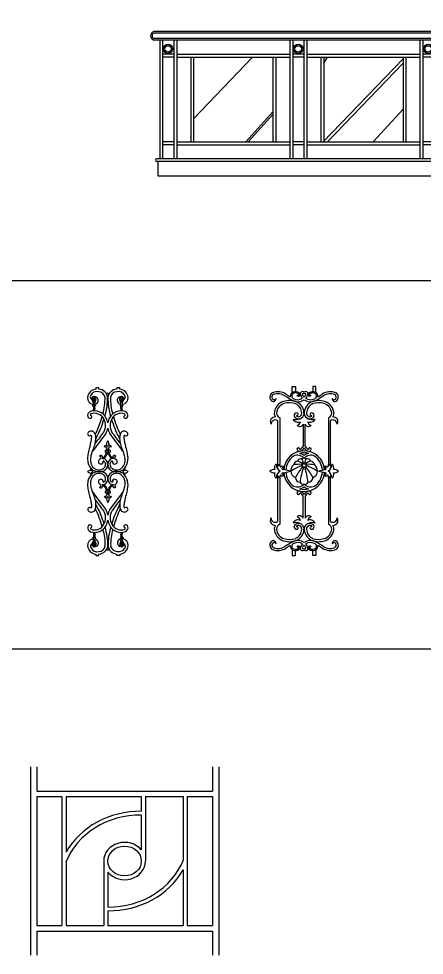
# Model space of a CAD drawing. Extents: x 12262 to 40734, y 30451 to 49613.
# Drawn here: x 19635 to 21790, y 35573 to 40543 of the extents above; entities that cross this region are included whole.
import ezdxf

# ---------------------------------------------------------------- set-up
doc = ezdxf.new("R2010")
doc.units = 0
doc.header["$LTSCALE"] = 0.85
doc.header["$MEASUREMENT"] = 0
doc.layers.get('0').update_dxf_attribs({"linetype": 'CONTINUOUS'})
doc.layers.add('www.cad-blocks.net', color=7, linetype='CONTINUOUS')

# ---------------------------------------------------------------- blocks, each defined once
blk = doc.blocks.new('A$C20A86293')
for p, q in [((3661.6, 0), (3661.6, 895)), ((3661.6, 826.7), (15.3, 826.7)), ((3661.6, 819.2), (17.3, 819.2)), ((3661.6, 781.7), (14.4, 781.7)), ((3661.6, 789.2), (15.7, 789.2)), ((46.7, 781.7), (46.7, 151.7)), ((61.7, 781.7), (61.7, 151.7)), ((121.7, 781.7), (121.7, 151.7)), ((136.7, 781.7), (136.7, 151.7)), ((738, 781.7), (738, 151.7)), ((753, 781.7), (753, 151.7)), ((813, 781.7), (813, 151.7)), ((828, 781.7), (828, 151.7)), ((1429.2, 781.7), (1429.2, 151.7)), ((1444.2, 781.7), (1444.2, 151.7)), ((1504.2, 781.7), (1504.2, 151.7)), ((1519.2, 781.7), (1519.2, 151.7)), ((2120.5, 781.7), (2120.5, 151.7)), ((2135.5, 781.7), (2135.5, 151.7)), ((2195.5, 781.7), (2195.5, 151.7)), ((2210.5, 781.7), (2210.5, 151.7)), ((2811.7, 781.7), (2811.7, 151.7)), ((2826.7, 781.7), (2826.7, 151.7)), ((2886.7, 781.7), (2886.7, 151.7)), ((2901.7, 781.7), (2901.7, 151.7)), ((3503, 781.7), (3503, 151.7)), ((3518, 781.7), (3518, 151.7)), ((3578, 781.7), (3578, 151.7)), ((3593, 781.7), (3593, 151.7)), ((121.7, 706.7), (61.7, 706.7)), ((136.7, 706.7), (738, 706.7)), ((813, 706.7), (753, 706.7)), ((828, 706.7), (1429.2, 706.7)), ((1504.2, 706.7), (1444.2, 706.7)), ((1519.2, 706.7), (2120.5, 706.7)), ((2195.5, 706.7), (2135.5, 706.7)), ((2210.5, 706.7), (2811.7, 706.7)), ((2886.7, 706.7), (2826.7, 706.7)), ((2901.7, 706.7), (3503, 706.7)), ((3578, 706.7), (3518, 706.7)), ((3593, 706.7), (3661.6, 706.7)), ((121.7, 691.7), (61.7, 691.7)), ((136.7, 691.7), (738, 691.7)), ((211.7, 691.7), (211.7, 241.7)), ((226.7, 691.7), (226.7, 241.7)), ((226.7, 363.9), (539.5, 691.7)), ((648, 691.7), (648, 241.7)), ((663, 691.7), (663, 241.7)), ((813, 691.7), (753, 691.7)), ((828, 691.7), (1429.2, 691.7)), ((903, 691.7), (903, 241.7)), ((915, 241.7), (1339.2, 682.5)), ((918, 691.7), (918, 241.7)), ((918, 657.4), (937.3, 691.7)), ((938.1, 241.7), (1339.2, 659.4)), ((1339.2, 691.7), (1339.2, 241.7)), ((1354.2, 691.7), (1354.2, 241.7)), ((1504.2, 691.7), (1444.2, 691.7)), ((1519.2, 691.7), (2120.5, 691.7)), ((1594.2, 691.7), (1594.2, 241.7)), ((1609.2, 691.7), (1609.2, 241.7)), ((1609.2, 553.2), (1732.7, 691.7)), ((2030.5, 691.7), (2030.5, 241.7)), ((2045.5, 691.7), (2045.5, 241.7)), ((2195.5, 691.7), (2135.5, 691.7)), ((2210.5, 691.7), (2811.7, 691.7)), ((2285.5, 691.7), (2285.5, 241.7)), ((2300.5, 691.7), (2300.5, 241.7)), ((2300.5, 581.5), (2395.7, 691.7)), ((2721.7, 691.7), (2721.7, 241.7)), ((2736.7, 691.7), (2736.7, 241.7)), ((2886.7, 691.7), (2826.7, 691.7)), ((2901.7, 691.7), (3503, 691.7)), ((2976.7, 691.7), (2976.7, 241.7)), ((2991.7, 691.7), (2991.7, 241.7)), ((2991.7, 581.5), (3086.9, 691.7)), ((3413, 691.7), (3413, 241.7)), ((3428, 691.7), (3428, 241.7)), ((3578, 691.7), (3518, 691.7)), ((3593, 691.7), (3661.6, 691.7)), ((2373.4, 241.7), (2721.7, 605)), ((3064.7, 241.7), (3413, 605)), ((2420.2, 317.7), (2648, 545.5)), ((2435.7, 302.3), (2663.4, 530)), ((3111.5, 317.7), (3339.2, 545.5)), ((3126.9, 302.3), (3354.7, 530)), ((503.3, 241.7), (648, 401.1)), ((1180.2, 241.7), (1339.2, 415.7)), ((517.3, 241.7), (648, 387.4)), ((1975.7, 241.7), (2030.5, 311.5)), ((121.7, 241.7), (61.7, 241.7)), ((121.7, 226.7), (61.7, 226.7)), ((136.7, 241.7), (738, 241.7)), ((136.7, 226.7), (738, 226.7)), ((813, 241.7), (753, 241.7)), ((813, 226.7), (753, 226.7)), ((828, 241.7), (1429.2, 241.7)), ((828, 226.7), (1429.2, 226.7)), ((1504.2, 241.7), (1444.2, 241.7)), ((1504.2, 226.7), (1444.2, 226.7)), ((1519.2, 241.7), (2120.5, 241.7)), ((1519.2, 226.7), (2120.5, 226.7)), ((2195.5, 241.7), (2135.5, 241.7)), ((2195.5, 226.7), (2135.5, 226.7)), ((2210.5, 241.7), (2811.7, 241.7)), ((2210.5, 226.7), (2811.7, 226.7)), ((2886.7, 241.7), (2826.7, 241.7)), ((2886.7, 226.7), (2826.7, 226.7)), ((2901.7, 241.7), (3503, 241.7)), ((2901.7, 226.7), (3503, 226.7)), ((3578, 241.7), (3518, 241.7)), ((3578, 226.7), (3518, 226.7)), ((3593, 241.7), (3661.6, 241.7)), ((3593, 226.7), (3661.6, 226.7)), ((3661.6, 151.7), (30.9, 151.7)), ((3661.6, 136.7), (30.8, 136.7)), ((36.3, 136.7), (36.3, 61.7)), ((36.3, 61.7), (3661.6, 61.7))]:
    blk.add_line(p, q)
for centre, radius in [((90.8, 734.9), 24.6), ((90.8, 734.9), 17.1), ((782, 734.9), 24.6), ((782, 734.9), 17.1), ((1473.3, 734.9), 24.6), ((1473.3, 734.9), 17.1), ((2164.5, 734.9), 24.6), ((2164.5, 734.9), 17.1), ((2855.8, 734.9), 24.6), ((2855.8, 734.9), 17.1), ((3547, 734.9), 24.6), ((3547, 734.9), 17.1)]:
    blk.add_circle(centre, radius)
for centre, radius, start, end in [((21.6, 804), 23.5, 105.4537, 252.3194), ((21.4, 803.9), 15.8, 105.1362, 248.8105), ((31.3, 144.2), 7.52, 93.3489, 265.9533)]:
    blk.add_arc(centre, radius, start, end)
blk = doc.blocks.new('A$C335907F0')
for p, q in [((33.5, 494.8), (24.5, 494.9)), ((24.5, 494.9), (24.5, 490.7)), ((33.5, 490.5), (33.5, 494.8)), ((95.5, 494.9), (86.5, 494.8)), ((86.5, 494.8), (86.5, 490.5)), ((95.5, 490.7), (95.5, 494.9)), ((25.1, 4.2), (25.1, 0)), ((25.1, 0), (34.1, 0.1)), ((34.1, 0.1), (34.1, 4.5)), ((87, 0.3), (87, 4.6)), ((96, 0.2), (87, 0.3)), ((96, 4.4), (96, 0.2))]:
    blk.add_line(p, q)
for centre, radius, start, end in [((27.8, 463), 28, 96.7033, 174.067), ((17.4, 467.7), 8.87, 157.2701, 241.0538), ((28.2, 462.9), 20.7, 75.7625, 156.4523), ((19.2, 468.1), 1.52, 54.3175, 195.4479), ((10.9, 455.6), 16.5, 27.5011, 56.2719), ((32.4, 463.2), 19.8, 8.8653, 87.587), ((28.3, 461.9), 29.1, 78.1252, 79.5845), ((32.4, 463.2), 27.3, 7.7998, 86.0822), ((60, 475.6), 3.32, 90, 270), ((60, 475.6), 3.32, 270, 90), ((87.6, 463.2), 27.3, 93.9178, 172.2002), ((87.6, 463.2), 19.8, 92.413, 171.1347), ((91.7, 461.9), 29.1, 100.4155, 101.8748), ((91.9, 462.9), 20.7, 23.5477, 104.2375), ((109.1, 455.6), 16.5, 123.7281, 152.4989), ((92.2, 463), 28, 5.933, 83.2967), ((100.8, 468.1), 1.52, 344.5521, 125.6825), ((102.6, 467.7), 8.87, 298.9462, 22.7299), ((19.4, 465), 19.4, 177.3009, 258.3283), ((14.4, 463.8), 1.88, 61.749, 171.2815), ((31.1, 472.5), 20.4, 204.1908, 246.1627), ((35.2, 465.1), 22.7, 182.5653, 217.458), ((19.2, 443.6), 4.39, 148.6192, 255.8312), ((16.8, 466.2), 1.73, 57.0155, 204.9608), ((35.5, 477.1), 23.3, 209.8524, 240.9662), ((0.7, 435), 18, 331.249, 21.8094), ((36.6, 447), 19.9, 167.3083, 195.3174), ((66.1, 506), 61.7, 218.4191, 228.3449), ((0.8, 435.1), 21.7, 337.5908, 18.4226), ((53.2, 445.9), 32.1, 169.6862, 187.0923), ((0.5, 465.4), 25.2, 326.9057, 354.9723), ((19.2, 443.6), 4.39, 307.0543, 32.9965), ((22.2, 458), 9.8, 344.952, 91.2566), ((20.3, 457.3), 11.5, 282.8863, 351.1726), ((-103.4, 461.8), 155.4, 343.5702, 1.6226), ((-103.4, 461.8), 162.9, 342.0027, 1.7781), ((223.4, 461.8), 162.9, 178.2219, 197.9973), ((223.4, 461.8), 155.4, 178.3774, 196.4298), ((97.8, 458), 9.8, 88.7434, 195.048), ((99.7, 457.3), 11.5, 188.8274, 257.1137), ((119.5, 465.4), 25.2, 185.0277, 213.0943), ((53.9, 506), 61.7, 311.6551, 321.5809), ((84.6, 477.1), 23.3, 299.0338, 330.1476), ((100.8, 443.6), 4.39, 147.0035, 232.9457), ((88.9, 472.5), 20.4, 293.8373, 335.8092), ((119.3, 435.1), 21.7, 161.5774, 202.4092), ((66.8, 445.9), 32.1, 352.9077, 10.3138), ((119.3, 435), 18, 158.1906, 208.751), ((100.8, 443.6), 4.39, 284.1688, 31.3808), ((103.2, 466.2), 1.73, 335.0392, 122.9845), ((83.5, 447), 19.9, 344.6826, 12.6917), ((84.8, 465.1), 22.7, 322.542, 357.4347), ((100.6, 465), 19.4, 281.6717, 2.6991), ((105.7, 463.8), 1.88, 8.7185, 118.251), ((13.4, 412.5), 12.9, 112.431, 190.3621), ((21.5, 389.7), 37.1, 26.5718, 110.5386), ((11.5, 414.8), 2.95, 115.6544, 225.7716), ((21, 389.1), 30.3, 26.7562, 110.781), ((98.5, 389.7), 37.1, 69.4614, 153.4282), ((99, 389.1), 30.3, 69.219, 153.2438), ((108.5, 414.8), 2.95, 314.2284, 64.3456), ((106.6, 412.5), 12.9, 349.6379, 67.569), ((7.2, 411.1), 6.55, 188.1596, 329.4037), ((8.9, 408.7), 4.02, 346.7359, 81.7348), ((-209.6, 476.3), 261.4, 333.01, 345.2512), ((-209.6, 476.3), 268.9, 331.9454, 343.8633), ((13.6, 383.4), 39.6, 330.3057, 29.3537), ((13.6, 383.4), 47.1, 9.2646, 29.1492), ((106.5, 383.4), 47.1, 150.8508, 170.7354), ((106.5, 383.4), 39.6, 150.6463, 209.6943), ((329.7, 476.3), 268.9, 196.1367, 208.0546), ((329.7, 476.3), 261.4, 194.7488, 206.99), ((111.1, 408.7), 4.02, 98.2652, 193.2641), ((112.9, 411.1), 6.55, 210.5963, 351.8404), ((6, 358.7), 5.49, 129.3444, 308.0244), ((11.6, 354.4), 12.4, 39.3645, 136.5262), ((1357.1, -657.1), 1652.7, 142.035, 144.2939), ((-1.2, 348.8), 26.1, 2.8614, 30.9069), ((1357.1, -657.1), 1660.2, 142.0529, 143.4732), ((13.6, 383.4), 47.1, 329.6178, 350.7354), ((106.5, 383.4), 47.1, 189.2646, 210.3822), ((-1237.1, -657.1), 1652.7, 35.7061, 37.965), ((-1237.1, -657.1), 1660.2, 36.5268, 37.9471), ((121.2, 348.8), 26.1, 149.0931, 177.1386), ((108.5, 354.4), 12.4, 43.4738, 140.6355), ((114, 358.7), 5.49, 231.9756, 50.6556), ((-1184.7, 639.2), 1233.5, 345.1923, 345.8011), ((9.4, 351), 3.39, 339.573, 90.6952), ((-74.5, 353.1), 87.2, 349.1267, 357.8367), ((-48.1, 344.9), 72.4, 337.1137, 349.8071), ((-25.1, 345.5), 50.1, 344.5342, 5.3735), ((-260.4, 475), 314.1, 335.3316, 336.523), ((74, 326.8), 18.1, 140.2719, 187.2596), ((46.1, 326.8), 18.1, 352.7404, 39.7281), ((380.5, 475), 314.1, 203.477, 204.6684), ((145.1, 345.5), 50.1, 174.6265, 195.4658), ((168.1, 344.9), 72.4, 190.1929, 202.8863), ((110.6, 351), 3.39, 89.3048, 200.427), ((194.6, 353.1), 87.2, 182.1633, 190.8733), ((1304.7, 639.2), 1233.5, 194.1989, 194.8077), ((126.6, 276.2), 127, 166.3172, 173.4883), ((130.2, 282.3), 129.3, 161.2136, 169.3277), ((-1439.8, 871), 1560.2, 338.5953, 339.1917), ((54.6, 318.9), 5.8, 21.7957, 168.5343), ((51.3, 313.5), 6.99, 359.9937, 109.476), ((55.4, 307.7), 3.35, 54.0865, 268.7125), ((57.5, 302.6), 2.79, 140.3706, 334.3208), ((59.8, 306.5), 2.79, 85.9984, 274.5901), ((60, 311.3), 2.79, 341.0009, 198.3227), ((65.4, 319), 5.8, 11.7391, 158.4778), ((60.2, 306.5), 2.79, 265.4099, 94.0016), ((62.5, 302.6), 2.79, 205.6792, 39.6294), ((62.5, 302.6), 2.79, 155.1211, 156.555), ((57.5, 302.6), 2.79, 23.445, 24.8789), ((68.8, 313.5), 6.99, 70.7974, 180.5951), ((64.6, 307.7), 3.35, 271.2875, 125.9135), ((1559.8, 871), 1560.2, 200.8083, 201.4047), ((-10.2, 282.3), 129.3, 10.6723, 18.7864), ((-6.5, 276.2), 127, 6.5117, 13.6828), ((59.1, 287.7), 58.8, 177.1356, 191.6683), ((37.5, 282), 28.8, 169.3098, 195.253), ((50.7, 284.2), 41.7, 155.3933, 175.6597), ((39.8, 277.3), 7.55, 117.4163, 249.1463), ((39.8, 289.7), 5.32, 306.8042, 136.1732), ((34.9, 288.7), 4.85, 287.2585, 76.6767), ((39.6, 276.5), 6.78, 247.9029, 18.3299), ((45.9, 273.5), 12.3, 41.4932, 103.6216), ((36.2, 305.5), 19.8, 295.5681, 346.0938), ((45.5, 271), 7.7, 7.5274, 85.7642), ((34.2, 306.4), 24.9, 303.3839, 344.9314), ((39.4, 268.2), 20.6, 339.6882, 40.6176), ((80.6, 268.2), 20.6, 139.3824, 200.3118), ((85.8, 306.4), 24.9, 195.0686, 236.6161), ((83.8, 305.5), 19.8, 193.9062, 244.4319), ((74.1, 273.5), 12.3, 76.3784, 138.5068), ((74.5, 271), 7.7, 94.2358, 172.4726), ((80.4, 276.5), 6.78, 161.6701, 292.0971), ((80.2, 289.7), 5.32, 43.8268, 233.1958), ((85.2, 288.7), 4.85, 103.3233, 252.7415), ((80.3, 277.3), 7.55, 290.8537, 62.5837), ((69.3, 284.2), 41.7, 4.3403, 24.6067), ((82.5, 282), 28.8, 344.747, 10.6902), ((61, 287.7), 58.8, 348.3317, 2.8644), ((6.9, 242), 8.71, 81.9404, 141.2194), ((40.5, 283.5), 39.8, 191.1791, 231.8671), ((13.3, 251.5), 5.32, 106.4836, 189.1664), ((33.7, 277.6), 24.2, 187.4584, 231.0162), ((16.7, 254), 5.5, 152.6525, 236.0865), ((13.4, 247.4), 2.11, 1.3648, 83.6982), ((34.3, 285.4), 37.9, 241.099, 274.6105), ((33.9, 275.1), 22.5, 226.7249, 269.3554), ((34.3, 273.4), 20.7, 267.9965, 299.3979), ((38.8, 268.3), 20.7, 265.8677, 296.6653), ((40.1, 267.3), 12.8, 289.8939, 328.2854), ((38.2, 269.8), 22.3, 296.3492, 337.0183), ((38.7, 268.8), 14.8, 326.4796, 12.5568), ((81.8, 269.8), 22.3, 202.9817, 243.6508), ((81.3, 268.8), 14.8, 167.4432, 213.5204), ((79.9, 267.3), 12.8, 211.7146, 250.1061), ((81.2, 268.3), 20.7, 243.3347, 274.1323), ((85.7, 273.4), 20.7, 240.6021, 272.0035), ((85.7, 285.4), 37.9, 265.3895, 298.901), ((86.2, 275.1), 22.5, 270.6446, 313.2751), ((86.4, 277.6), 24.2, 308.9838, 352.5416), ((79.5, 283.5), 39.8, 308.1329, 348.8209), ((106.7, 247.5), 2.11, 96.5106, 178.8441), ((103.4, 254.2), 5.5, 304.1223, 27.5563), ((106.7, 251.6), 5.32, 351.0425, 73.7252), ((113.2, 242.2), 8.71, 38.9895, 98.2685), ((6.9, 252.9), 8.71, 218.9076, 278.1866), ((40.6, 211.5), 39.8, 128.2598, 168.9478), ((13.4, 243.5), 5.32, 170.9606, 253.6434), ((33.7, 217.4), 24.2, 129.1108, 172.6686), ((16.7, 240.9), 5.5, 124.0405, 207.4744), ((13.4, 247.5), 2.11, 276.4287, 358.7622), ((34.4, 209.6), 37.9, 85.5164, 119.0279), ((33.9, 219.8), 22.5, 90.7715, 133.4021), ((39.8, 217.7), 7.55, 110.9807, 242.7107), ((34.4, 221.6), 20.7, 60.729, 92.1304), ((39.7, 218.4), 6.78, 341.797, 112.2241), ((38.9, 226.7), 20.7, 63.4616, 94.2592), ((40.2, 227.6), 12.8, 31.8415, 70.233), ((45.6, 224), 7.7, 274.3628, 352.5996), ((38.2, 225.2), 22.3, 23.1087, 63.7778), ((38.7, 226.2), 14.8, 347.5702, 33.6473), ((39.5, 226.8), 20.6, 319.5094, 20.4387), ((80.6, 226.9), 20.6, 159.8152, 220.7445), ((81.9, 225.3), 22.3, 116.4762, 157.1452), ((81.4, 226.3), 14.8, 146.6066, 192.6837), ((74.6, 224.1), 7.7, 187.6544, 265.8911), ((79.9, 227.7), 12.8, 110.0209, 148.4124), ((81.3, 226.8), 20.7, 85.9947, 116.7923), ((80.5, 218.5), 6.78, 68.0298, 198.4569), ((85.8, 221.7), 20.7, 88.1235, 119.5249), ((85.8, 209.7), 37.9, 61.226, 94.7375), ((80.3, 217.7), 7.55, 297.5432, 69.2732), ((86.2, 220), 22.5, 46.8518, 89.4824), ((86.4, 217.5), 24.2, 7.5853, 51.1431), ((79.6, 211.6), 39.8, 11.3061, 51.9941), ((106.7, 247.7), 2.11, 181.4467, 263.7801), ((103.4, 241.1), 5.5, 332.7344, 56.1684), ((106.8, 243.6), 5.32, 286.5655, 9.2482), ((113.2, 253.1), 8.71, 262.0222, 321.3012), ((59.2, 207.4), 58.8, 168.4586, 182.9914), ((126.6, 219), 127, 186.6387, 193.8097), ((37.6, 212.9), 28.8, 164.874, 190.8172), ((50.8, 210.8), 41.7, 184.4673, 204.7336), ((-1438.4, -379.3), 1560.2, 20.9353, 21.5317), ((34.9, 206.3), 4.85, 283.4503, 72.8684), ((39.9, 205.3), 5.32, 223.9538, 53.3227), ((45.9, 221.5), 12.3, 256.5054, 318.6338), ((36.3, 189.5), 19.8, 14.0332, 64.5589), ((34.4, 188.6), 24.9, 15.1955, 56.743), ((57.7, 192.5), 2.79, 25.888, 219.8382), ((62.7, 192.5), 2.79, 320.5795, 154.5296), ((85.9, 188.7), 24.9, 123.5109, 165.0584), ((83.9, 189.6), 19.8, 115.695, 166.2207), ((74.2, 221.6), 12.3, 221.6202, 283.7485), ((80.3, 205.4), 5.32, 126.9312, 316.3001), ((85.3, 206.4), 4.85, 107.3855, 256.8036), ((1561.2, -372.6), 1560.2, 158.7222, 159.3186), ((69.4, 210.8), 41.7, 335.5203, 355.7866), ((82.6, 213), 28.8, 349.4368, 15.38), ((-6.5, 218.7), 127, 346.4442, 353.6152), ((61, 207.4), 58.8, 357.2625, 11.7953), ((130.3, 212.9), 129.3, 190.7993, 198.9134), ((-1183.8, -146.9), 1233.5, 14.3259, 14.9347), ((1355.1, 1155), 1652.7, 215.833, 218.092), ((-47.9, 149.9), 72.4, 10.3199, 23.0132), ((51.5, 181.6), 6.99, 250.7328, 0.2151), ((54.9, 176.2), 5.8, 191.6745, 338.4132), ((55.6, 187.4), 3.35, 91.4964, 306.1224), ((74.2, 168.4), 18.1, 172.9492, 219.9369), ((60.1, 188.6), 2.79, 85.6187, 274.2104), ((60.2, 183.8), 2.79, 161.8862, 19.2079), ((60.4, 188.6), 2.79, 266.2072, 94.799), ((57.7, 192.5), 2.79, 335.33, 336.7638), ((62.7, 192.5), 2.79, 203.6538, 205.0877), ((65.7, 176.2), 5.8, 201.7311, 348.4697), ((46.4, 168.3), 18.1, 320.4808, 7.4684), ((69, 181.6), 6.99, 179.6138, 289.4114), ((64.8, 187.4), 3.35, 234.2953, 88.9213), ((-1239.1, 1149.2), 1652.7, 322.162, 324.4209), ((168.3, 150.4), 72.4, 157.2407, 169.934), ((1305.6, -141.4), 1233.5, 165.3192, 165.928), ((-10.1, 212.6), 129.3, 341.3405, 349.4546), ((6.3, 136.2), 5.49, 52.1026, 230.7826), ((9.7, 144), 3.39, 269.4317, 20.554), ((-74.3, 141.7), 87.2, 2.2902, 11.0003), ((-1, 146), 26.1, 329.2201, 357.2655), ((1355.1, 1155), 1660.2, 216.6537, 218.074), ((-24.9, 149.4), 50.1, 354.7535, 15.5927), ((-259.9, 19.3), 314.1, 23.604, 24.7954), ((-209.1, 18.1), 268.9, 16.2637, 28.1815), ((330.2, 19.3), 268.9, 152.0724, 163.9902), ((-1239.1, 1149.2), 1660.2, 322.1799, 323.6002), ((381, 20.7), 314.1, 155.4585, 156.6499), ((145.3, 149.8), 50.1, 164.6612, 185.5004), ((121.5, 146.3), 26.1, 182.9884, 211.0338), ((110.8, 144.2), 3.39, 159.6999, 270.8222), ((194.8, 142.3), 87.2, 169.2536, 177.9637), ((114.3, 136.5), 5.49, 309.4713, 128.1513), ((11.8, 140.6), 12.4, 223.6007, 320.7625), ((-209.1, 18.1), 261.4, 14.8758, 27.117), ((13.9, 111.5), 39.6, 330.7732, 29.8213), ((13.9, 111.5), 47.1, 9.3916, 30.5092), ((106.8, 111.7), 47.1, 149.7447, 170.8623), ((106.8, 111.7), 39.6, 150.4327, 209.4807), ((330.2, 19.3), 261.4, 153.1369, 165.3781), ((108.7, 140.8), 12.4, 219.4915, 316.6532), ((13.8, 82.4), 12.9, 169.7648, 247.696), ((7.5, 83.8), 6.55, 30.7232, 171.9674), ((21.8, 105.2), 37.1, 249.5883, 333.5551), ((9.3, 86.2), 4.02, 278.3921, 13.3911), ((21.3, 105.8), 30.3, 249.346, 333.3708), ((-102.9, 32.8), 162.9, 358.3489, 18.1243), ((13.9, 111.5), 47.1, 330.9778, 350.8623), ((106.8, 111.7), 47.1, 189.3916, 209.2762), ((223.9, 33.6), 162.9, 162.1296, 181.905), ((98.9, 105.4), 37.1, 206.6988, 290.6656), ((99.3, 106), 30.3, 206.8832, 290.9079), ((111.5, 86.4), 4.02, 166.8628, 261.8618), ((113.2, 84), 6.55, 8.2865, 149.5307), ((107, 82.6), 12.9, 292.5579, 10.4891), ((11.9, 80.1), 2.95, 134.3554, 244.4726), ((19.7, 51.3), 4.39, 104.2958, 211.5078), ((1.1, 59.9), 18, 338.3176, 28.8779), ((1.2, 59.8), 21.7, 341.7043, 22.5362), ((-102.9, 32.8), 155.4, 358.5044, 16.5567), ((223.9, 33.6), 155.4, 163.6972, 181.7495), ((119.7, 60.1), 21.7, 157.7177, 198.5496), ((119.7, 60.1), 18, 151.376, 201.9364), ((101.2, 51.5), 4.39, 328.7461, 75.9581), ((108.9, 80.3), 2.95, 295.7813, 45.8986), ((19.9, 30), 19.4, 101.7987, 182.8261), ((28.3, 32), 28, 186.06, 263.4236), ((17.9, 27.2), 8.87, 119.0732, 202.8569), ((35.7, 29.8), 22.7, 142.669, 177.5617), ((31.6, 22.5), 20.4, 113.9643, 155.9362), ((14.9, 31.1), 1.88, 188.8455, 298.378), ((17.3, 28.7), 1.73, 155.1662, 303.1115), ((36, 17.9), 23.3, 119.1608, 150.2746), ((37, 48), 19.9, 164.8095, 192.8187), ((66.7, -11), 61.7, 131.7821, 141.7078), ((11.4, 39.4), 16.5, 303.855, 332.6258), ((53.6, 49.1), 32.1, 173.0347, 190.4408), ((1, 29.5), 25.2, 5.1546, 33.2212), ((19.7, 51.3), 4.39, 327.1305, 53.0727), ((22.7, 36.9), 9.8, 268.8704, 15.1749), ((20.8, 37.7), 11.5, 8.9543, 77.2407), ((32.9, 31.8), 19.8, 272.54, 351.2617), ((32.9, 31.8), 27.3, 274.0448, 352.3272), ((88.1, 31.9), 27.3, 187.9267, 266.2091), ((88.1, 31.9), 19.8, 188.9923, 267.7139), ((98.2, 37.1), 9.8, 165.079, 271.3835), ((100.2, 37.9), 11.5, 103.0132, 171.2996), ((120, 29.7), 25.2, 147.0327, 175.0993), ((109.6, 39.6), 16.5, 207.6281, 236.3989), ((54.5, -11), 61.7, 38.5461, 48.4718), ((92.7, 32.1), 28, 276.8303, 354.1939), ((85.1, 18), 23.3, 29.9793, 61.0931), ((101.2, 51.5), 4.39, 127.1812, 213.1234), ((89.4, 22.6), 20.4, 24.3177, 66.2896), ((67.3, 49.1), 32.1, 349.8131, 7.2192), ((103.7, 28.9), 1.73, 237.1425, 25.0877), ((83.9, 48.1), 19.9, 347.4352, 15.4444), ((85.3, 29.9), 22.7, 2.6922, 37.585), ((101.1, 30.2), 19.4, 357.4278, 78.4552), ((106.1, 31.3), 1.88, 241.876, 351.4084), ((103.1, 27.4), 8.87, 337.397, 61.1807), ((28.6, 32.1), 20.7, 203.6747, 284.3645), ((19.7, 26.8), 1.52, 164.6791, 305.8095), ((28.8, 33), 29.1, 280.5425, 282.0018), ((60.5, 19.5), 3.32, 90.127, 270.127), ((60.5, 19.5), 3.32, 270.127, 90.127), ((92.2, 33.2), 29.1, 258.2521, 259.7115), ((92.4, 32.2), 20.7, 255.8894, 336.5792), ((101.3, 27), 1.52, 234.4444, 15.5748)]:
    blk.add_arc(centre, radius, start, end)
blk = doc.blocks.new('A$C2ED86FB8')
for p, q in [((67.1, 480.7), (67.1, 498)), ((67.1, 498), (76.7, 498)), ((76.7, 498), (76.7, 483.1)), ((136.9, 498), (127.3, 498)), ((127.3, 498), (127.3, 483.1)), ((136.9, 480.7), (136.9, 498)), ((24, 264.9), (24, 397.7)), ((30, 405.8), (30, 265.5)), ((99, 387.9), (99, 322.8)), ((105, 322.8), (105, 387.9)), ((174, 405.8), (174, 265.5)), ((180, 264.9), (180, 397.7)), ((62.7, 249), (40.3, 254.1)), ((40.3, 243.9), (62.7, 249)), ((141.3, 249), (163.7, 254.1)), ((163.7, 243.9), (141.3, 249)), ((24, 100.3), (24, 233.1)), ((30, 232.5), (30, 92.2)), ((174, 232.5), (174, 92.2)), ((180, 100.3), (180, 233.1)), ((99, 110.1), (99, 175.2)), ((105, 175.2), (105, 110.1)), ((67.1, 17.3), (67.1, 0)), ((76.7, 0), (76.7, 14.9)), ((127.3, 0), (127.3, 14.9)), ((136.9, 17.3), (136.9, 0)), ((67.1, 0), (76.7, 0)), ((136.9, 0), (127.3, 0))]:
    blk.add_line(p, q)
for radius in [6.41, 5.21]:
    blk.add_circle((102, 265.7), radius)
for centre, radius, start, end in [((15.1, 467.2), 14.2, 112.552, 216.6751), ((15.1, 467.2), 8.15, 113.3084, 217.2999), ((24.9, 438.8), 44.1, 57.8483, 110.2662), ((24.9, 438.8), 38.1, 57.7975, 110.0681), ((795.6, 1696.4), 1436.8, 238.5182, 239.597), ((795.6, 1696.4), 1430.8, 238.5196, 239.118), ((73.8, 469.9), 12.7, 112.7126, 186.5834), ((74.3, 470.7), 8.8, 144.7152, 249.8273), ((76.7, 464.8), 14.6, 53.6655, 130.8865), ((76.5, 463.6), 19.6, 54.7447, 112.7218), ((85.5, 475), 5.07, 201.539, 63.9819), ((83.3, 475.9), 3.71, 228.5463, 293.5207), ((83.9, 474.7), 2.35, 290.8507, 51.6448), ((97.3, 476.4), 6.99, 50.504, 180.8411), ((120.7, 485.1), 31.6, 196.1571, 222.6695), ((99.8, 474.8), 3.21, 45.8791, 168.8417), ((120.7, 485.8), 26.2, 203.3233, 224.5363), ((104.2, 474.8), 3.21, 11.1583, 134.1209), ((83.3, 485.8), 26.2, 315.4637, 336.6767), ((106.7, 476.4), 6.99, 359.1589, 129.496), ((83.3, 485.1), 31.6, 317.3305, 343.8429), ((118.5, 475), 5.07, 116.0181, 338.461), ((127.5, 463.6), 19.6, 67.2782, 125.2553), ((120.1, 474.7), 2.35, 128.3552, 249.1493), ((127.3, 464.8), 14.6, 49.1135, 126.3345), ((120.7, 475.9), 3.71, 246.4793, 311.4537), ((129.7, 470.7), 8.8, 290.1727, 35.2848), ((130.2, 469.9), 12.7, 353.4166, 67.2874), ((-591.6, 1696.4), 1436.8, 300.403, 301.4818), ((-591.6, 1696.4), 1430.8, 300.882, 301.4804), ((179.1, 438.8), 44.1, 69.7338, 122.1517), ((179.1, 438.8), 38.1, 69.9319, 122.2025), ((188.9, 467.2), 8.15, 322.7001, 66.6916), ((188.9, 467.2), 14.2, 323.3249, 67.448), ((11, 462.3), 8.08, 206.3541, 5.6847), ((13.6, 465.6), 6, 214.2445, 335.3461), ((53.6, 416.7), 39.7, 107.9198, 178.9135), ((52.2, 417.8), 31.7, 107.9232, 175.8229), ((58.3, 399.9), 57.1, 69.0489, 107.1773), ((58.9, 394.7), 55.7, 70.2167, 107.1207), ((83.3, 485.1), 31.6, 242.0683, 306.2491), ((83.3, 485.8), 26.2, 242.7464, 302.6159), ((63.7, 419.3), 31.1, 1.9416, 63.242), ((65.2, 419.4), 36.5, 5.4691, 68.2652), ((120.7, 485.1), 31.6, 233.7509, 297.9317), ((138.8, 419.4), 36.5, 111.7348, 174.5309), ((120.7, 485.8), 26.2, 237.3841, 297.2536), ((140.3, 419.3), 31.1, 116.758, 178.0584), ((145.7, 399.9), 57.1, 72.8227, 110.9511), ((145.1, 394.7), 55.7, 72.8793, 109.7833), ((151.8, 417.8), 31.7, 4.1771, 72.0768), ((150.4, 416.7), 39.7, 1.0865, 72.0802), ((190.4, 465.6), 6, 204.6539, 325.7555), ((193, 462.3), 8.08, 174.3153, 333.6459), ((37, 421.6), 23.4, 190.0631, 212.7364), ((37.7, 421), 17.1, 183.1587, 243.2018), ((80.9, 412.9), 8.41, 138.3409, 232.2344), ((79.3, 414), 6.51, 40.9446, 136.2966), ((85.5, 419.3), 16.3, 233.1922, 12.5496), ((84.7, 419.5), 10.2, 240.1518, 4.9454), ((81.1, 416.5), 3.61, 251.239, 29.8662), ((118.5, 419.3), 16.3, 167.4504, 306.8078), ((119.3, 419.5), 10.2, 175.0546, 299.8482), ((122.9, 416.5), 3.61, 150.1338, 288.761), ((124.7, 414), 6.51, 43.7034, 139.0554), ((123.1, 412.9), 8.41, 307.7656, 41.6591), ((166.3, 421), 17.1, 296.7982, 356.8413), ((167, 421.6), 23.4, 327.2636, 349.9369), ((14.8, 394.8), 12.8, 141.5761, 216.8314), ((17, 387.3), 12.5, 56.2214, 180.9279), ((19.2, 389.1), 19.9, 95.5062, 136.664), ((78.3, 426.4), 25.6, 249.2625, 297.3895), ((84.4, 409.7), 16.8, 205.5812, 296.0855), ((80.7, 411.7), 1.54, 120.9428, 223.625), ((76, 399.6), 16.6, 287.5842, 342.3759), ((88.7, 391.7), 11, 225.6691, 339.7232), ((115.3, 391.7), 11, 200.2768, 314.3309), ((119.6, 409.7), 16.8, 243.9145, 334.4188), ((128, 399.6), 16.6, 197.6241, 252.4158), ((125.7, 426.4), 25.6, 242.6105, 290.7375), ((123.3, 411.7), 1.54, 316.375, 59.0572), ((187, 387.3), 12.5, 359.0721, 123.7786), ((184.8, 389.1), 19.9, 43.336, 84.4938), ((189.2, 394.8), 12.8, 323.1686, 38.4239), ((102, 249), 60, 4.4725, 175.5275), ((85.2, 313.1), 4.45, 357.9808, 175.664), ((88.2, 315.1), 7.6, 192.6468, 308.6602), ((76.2, 335), 25.8, 301.3671, 331.8944), ((75.7, 336.9), 32.7, 301.8159, 323.5338), ((128.3, 336.9), 32.7, 216.4662, 238.1841), ((127.8, 335), 25.8, 208.1056, 238.6329), ((115.8, 315.1), 7.6, 231.3398, 347.3532), ((118.8, 313.1), 4.45, 4.336, 182.0192), ((102, 249), 54, 125.1544, 176.4668), ((85, 263.7), 14.9, 98.8391, 166.1742), ((82.4, 269.8), 26, 41.1202, 116.2362), ((93.4, 273.8), 11.7, 78.7746, 156.4006), ((67.6, 226.8), 53.8, 55.6379, 73.7728), ((102, 249), 54, 75.4259, 104.5741), ((82.3, 270.3), 31.5, 51.4053, 78.8889), ((101.5, 275.8), 11.1, 89.0078, 121.7353), ((-115.9, 197.6), 229, 18.9873, 22.4988), ((101.8, 275.8), 11.1, 59.6599, 92.3874), ((121.7, 270.3), 31.5, 101.1111, 128.5947), ((121.6, 269.8), 26, 63.7638, 138.8798), ((321.1, 203), 229, 158.8964, 162.4079), ((136.4, 226.8), 53.8, 106.2272, 124.3621), ((110, 273.2), 12.4, 24.743, 102.1679), ((119, 263.7), 14.9, 13.8258, 81.1609), ((102, 249), 54, 3.5332, 54.8456), ((17.1, 224.5), 29.8, 93.4076, 124.9204), ((17.1, 273.5), 29.8, 235.0796, 266.5924), ((29.3, 259.2), 14.8, 133.4663, 199.3032), ((47.2, 272.3), 28.2, 184.6581, 235.8558), ((47.2, 225.7), 28.2, 124.1442, 175.3419), ((31.7, 259.6), 9.32, 102.1444, 186.6362), ((40.5, 268.1), 10.8, 176.823, 224.6214), ((37.9, 257.7), 5.84, 27.6711, 151.2172), ((39.7, 257.2), 3.09, 164.6958, 280.2917), ((39.3, 256.5), 2.95, 351.909, 149.5052), ((89.6, 248.3), 27, 135.348, 178.5422), ((222.8, -20), 313, 114.1021, 120.7682), ((84.4, 249.9), 21.7, 182.3916, 248.3267), ((90.3, 159.5), 109.6, 87.1001, 100.4171), ((216, 162.4), 155.1, 140.3083, 154.2513), ((285.4, 193), 196.8, 160.2664, 173.186), ((-81.4, 193), 196.8, 6.814, 19.7336), ((-12, 162.4), 155.1, 25.7487, 39.6917), ((113.7, 159.5), 109.6, 79.5829, 92.8999), ((-16.9, -16.3), 308.9, 59.1872, 65.9425), ((119.6, 249.9), 21.8, 291.7643, 357.5174), ((114.5, 248.4), 26.8, 1.3183, 44.7916), ((166.1, 257.7), 5.84, 28.7828, 152.3289), ((164.7, 256.5), 2.95, 30.4948, 188.091), ((164.3, 257.2), 3.09, 259.7083, 15.3042), ((163.5, 268.1), 10.8, 315.3786, 3.177), ((156.8, 272.3), 28.2, 304.1442, 355.3419), ((156.8, 225.7), 28.2, 4.6581, 55.8558), ((172.3, 259.6), 9.32, 353.3638, 77.8556), ((174.7, 259.2), 14.8, 340.6968, 46.5337), ((186.9, 224.5), 29.8, 55.0796, 86.5924), ((186.9, 273.5), 29.8, 273.4076, 304.9204), ((29.3, 238.8), 14.8, 160.6968, 226.5337), ((31.7, 238.4), 9.32, 173.3638, 257.8556), ((40.5, 229.9), 10.8, 135.3786, 183.177), ((37.9, 240.3), 5.84, 208.7828, 332.3289), ((39.7, 240.8), 3.09, 79.7083, 195.3042), ((39.3, 241.5), 2.95, 210.4948, 8.091), ((102, 249), 60, 184.4725, 355.5275), ((102, 249), 54, 183.5332, 234.8456), ((89.9, 230), 13.6, 180.9316, 270.3145), ((114.1, 230), 13.6, 269.6855, 359.0684), ((102, 249), 54, 305.1544, 356.4668), ((166.1, 240.3), 5.84, 207.6711, 331.2172), ((164.7, 241.5), 2.95, 171.909, 329.5052), ((164.3, 240.8), 3.09, 344.6958, 100.2917), ((163.5, 229.9), 10.8, 356.823, 44.6214), ((172.3, 238.4), 9.32, 282.1444, 6.6362), ((174.7, 238.8), 14.8, 313.4663, 19.3032), ((82.5, 228.7), 26.5, 244.1165, 317.4792), ((82.3, 227.7), 31.5, 281.1111, 308.5947), ((102, 249), 54, 255.4259, 284.5741), ((100.1, 222.8), 11.9, 212.5492, 277.7539), ((103.7, 223), 12.2, 260.2842, 327.0307), ((121.5, 228.7), 26.5, 222.5208, 295.8835), ((121.7, 227.7), 31.5, 231.4053, 258.8889), ((88.2, 182.9), 7.6, 51.3398, 167.3532), ((85.2, 184.9), 4.45, 184.336, 2.0192), ((76.2, 163), 25.8, 28.1056, 58.6329), ((75.7, 161.1), 32.7, 36.4662, 58.1841), ((128.3, 161.1), 32.7, 121.8159, 143.5338), ((127.8, 163), 25.8, 121.3671, 151.8944), ((115.8, 182.9), 7.6, 12.6468, 128.6602), ((118.8, 184.9), 4.45, 177.9808, 355.664), ((14.8, 103.2), 12.8, 143.1686, 218.4239), ((17, 110.7), 12.5, 179.0721, 303.7786), ((88.7, 106.3), 11, 20.2768, 134.3309), ((76, 98.4), 16.6, 17.6241, 72.4158), ((115.3, 106.3), 11, 45.6691, 159.7232), ((128, 98.4), 16.6, 107.5842, 162.3759), ((187, 110.7), 12.5, 236.2214, 0.9279), ((189.2, 103.2), 12.8, 321.5761, 36.8314), ((19.2, 108.9), 19.9, 223.336, 264.4938), ((37, 76.4), 23.4, 147.2636, 169.9369), ((37.7, 77), 17.1, 116.7982, 176.8413), ((84.4, 88.3), 16.8, 63.9145, 154.4188), ((78.3, 71.6), 25.6, 62.6105, 110.7375), ((80.9, 85.1), 8.41, 127.7656, 221.6591), ((85.5, 78.7), 16.3, 347.4504, 126.8078), ((80.7, 86.3), 1.54, 136.375, 239.0572), ((84.7, 78.5), 10.2, 355.0546, 119.8482), ((81.1, 81.5), 3.61, 330.1338, 108.761), ((78.3, 71.6), 25.6, 31.6005, 36.1559), ((118.5, 78.7), 16.3, 53.1922, 192.5496), ((125.7, 71.6), 25.6, 143.8441, 148.3995), ((119.3, 78.5), 10.2, 60.1518, 184.9454), ((119.6, 88.3), 16.8, 25.5812, 116.0855), ((125.7, 71.6), 25.6, 69.2625, 117.3895), ((122.9, 81.5), 3.61, 71.239, 209.8662), ((123.3, 86.3), 1.54, 300.9428, 43.625), ((123.1, 85.1), 8.41, 318.3409, 52.2344), ((166.3, 77), 17.1, 3.1587, 63.2018), ((184.8, 108.9), 19.9, 275.5062, 316.664), ((167, 76.4), 23.4, 10.0631, 32.7364), ((53.6, 81.3), 39.7, 181.0865, 252.0802), ((52.2, 80.2), 31.7, 184.1771, 252.0768), ((79.3, 84), 6.51, 223.7034, 319.0554), ((63.7, 78.7), 31.1, 296.758, 358.0584), ((65.2, 78.6), 36.5, 291.7348, 354.5309), ((138.8, 78.6), 36.5, 185.4691, 248.2652), ((140.3, 78.7), 31.1, 181.9416, 243.242), ((124.7, 84), 6.51, 220.9446, 316.2966), ((151.8, 80.2), 31.7, 287.9232, 355.8229), ((150.4, 81.3), 39.7, 287.9198, 358.9135), ((15.1, 30.8), 14.2, 143.3249, 247.448), ((11, 35.7), 8.08, 354.3153, 153.6459), ((15.1, 30.8), 8.15, 142.7001, 246.6916), ((13.6, 32.4), 6, 24.6539, 145.7555), ((58.3, 98.1), 57.1, 252.8227, 290.9511), ((58.9, 103.3), 55.7, 252.8793, 289.7833), ((795.6, -1198.4), 1436.8, 120.403, 121.4818), ((795.6, -1198.4), 1430.8, 120.882, 121.4804), ((73.8, 28.1), 12.7, 173.4166, 247.2874), ((74.3, 27.3), 8.8, 110.1727, 215.2848), ((83.3, 12.9), 31.6, 53.7509, 117.9317), ((83.3, 12.2), 26.2, 57.3841, 117.2536), ((85.5, 23), 5.07, 296.0181, 158.461), ((120.7, 12.9), 31.6, 137.3305, 163.8429), ((120.7, 12.2), 26.2, 135.4637, 156.6767), ((120.7, 12.9), 31.6, 62.0683, 126.2491), ((83.3, 12.2), 26.2, 23.3233, 44.5363), ((120.7, 12.2), 26.2, 62.7464, 122.6159), ((83.3, 12.9), 31.6, 16.1571, 42.6695), ((118.5, 23), 5.07, 21.539, 243.9819), ((145.7, 98.1), 57.1, 249.0489, 287.1773), ((145.1, 103.3), 55.7, 250.2167, 287.1207), ((129.7, 27.3), 8.8, 324.7152, 69.8273), ((130.2, 28.1), 12.7, 292.7126, 6.5834), ((-591.6, -1198.4), 1436.8, 58.5182, 59.597), ((-591.6, -1198.4), 1430.8, 58.5196, 59.118), ((193, 35.7), 8.08, 26.3541, 185.6847), ((190.4, 32.4), 6, 34.2445, 155.3461), ((188.9, 30.8), 8.15, 293.3084, 37.2999), ((188.9, 30.8), 14.2, 292.552, 36.6751), ((24.9, 59.2), 44.1, 249.7338, 302.1517), ((24.9, 59.2), 38.1, 249.9319, 302.2025), ((76.7, 33.2), 14.6, 229.1135, 306.3345), ((76.5, 34.4), 19.6, 247.2782, 305.2553), ((83.3, 22.1), 3.71, 66.4793, 131.4537), ((83.9, 23.3), 2.35, 308.3552, 69.1493), ((97.3, 21.6), 6.99, 179.1589, 309.496), ((99.8, 23.2), 3.21, 191.1583, 314.1209), ((104.2, 23.2), 3.21, 225.8791, 348.8417), ((106.7, 21.6), 6.99, 230.504, 0.8411), ((127.5, 34.4), 19.6, 234.7447, 292.7218), ((120.1, 23.3), 2.35, 110.8507, 231.6448), ((127.3, 33.2), 14.6, 233.6655, 310.8865), ((120.7, 22.1), 3.71, 48.5463, 113.5207), ((179.1, 59.2), 44.1, 237.8483, 290.2662), ((179.1, 59.2), 38.1, 237.7975, 290.0681)]:
    blk.add_arc(centre, radius, start, end)
blk = doc.blocks.new('A$C46A9300E')
for p, q in [((0, 1000), (0, 0)), ((33.3, 1000), (33.3, 871.3)), ((966.7, 1000), (966.7, 871.3)), ((1000, 1000), (1000, 0)), ((33.3, 871.3), (966.7, 871.3)), ((33.3, 841.6), (33.3, 158.4)), ((33.3, 841.6), (166.7, 841.6)), ((166.7, 841.6), (166.7, 158.4)), ((188.9, 841.6), (188.9, 546.7)), ((188.9, 841.6), (588.9, 841.6)), ((588.9, 841.6), (588.9, 763.7)), ((611.1, 841.6), (611.1, 500)), ((611.1, 841.6), (811.1, 841.6)), ((811.1, 841.6), (811.1, 503.4)), ((833.3, 841.6), (833.3, 158.4)), ((833.3, 841.6), (966.7, 841.6)), ((966.7, 841.6), (966.7, 158.4)), ((588.9, 743.9), (588.9, 559.4)), ((388.9, 500), (388.9, 158.4)), ((188.9, 496.6), (188.9, 158.4)), ((811.1, 453.3), (811.1, 158.4)), ((411.1, 440.6), (411.1, 256.1)), ((411.1, 236.3), (411.1, 158.4)), ((33.3, 158.4), (166.7, 158.4)), ((188.9, 158.4), (388.9, 158.4)), ((411.1, 158.4), (811.1, 158.4)), ((833.3, 158.4), (966.7, 158.4)), ((33.3, 128.7), (966.7, 128.7)), ((33.3, 128.7), (33.3, 0)), ((966.7, 128.7), (966.7, 0))]:
    blk.add_line(p, q)
for centre, major_axis, start_param, end_param in [((583.9, 369.8), (-419.9, 0), 4.700544, 5.946336), ((583.9, 369.8), (-442.1, 0), 4.701139, 5.817547), ((500, 500), (111.1, 0), 0.643501, 3.141593), ((416.1, 630.2), (419.9, 0), 4.700544, 5.946336), ((500, 500), (111.1, 0), 3.785094, 6.283185), ((416.1, 630.2), (442.1, 0), 4.701139, 5.817547)]:
    blk.add_ellipse(centre, major_axis=major_axis, ratio=0.891089, start_param=start_param, end_param=end_param)
blk.add_ellipse((500, 500), major_axis=(-88.9, 0), ratio=0.891089)
blk = doc.blocks.new('FORMAT')
at = {"layer": 'www.cad-blocks.net', "color": 155, "true_color": 0x546d8e}
for p, q in [((14872.5, 39153.2), (35345.5, 39153.2)), ((14872.5, 37199.6), (35345.5, 37199.6))]:
    blk.add_line(p, q, dxfattribs=at)

msp = doc.modelspace()

# ---------------------------------------------------------------- block references
for name, p in [('FORMAT', (0, 0)), ('A$C20A86293', (20337.7, 39647.6)), ('A$C46A9300E', (19697.7, 35573.4))]:
    msp.add_blockref(name, p)
at = {"xscale": 1.8, "yscale": 1.8, "zscale": 1.8}
for name, p in [('A$C335907F0', (20000.3, 37694)), ('A$C2ED86FB8', (20967.8, 37694))]:
    msp.add_blockref(name, p, dxfattribs=at)

doc.saveas('drawing.dxf')
